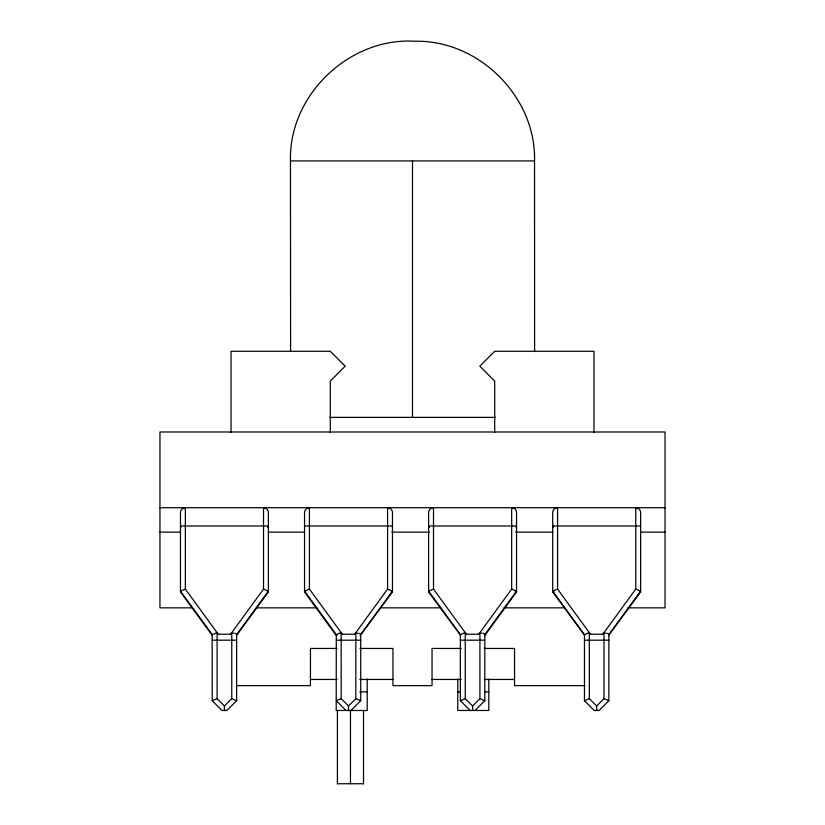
<?xml version="1.0" encoding="UTF-8"?>
<svg xmlns="http://www.w3.org/2000/svg" width="825" height="825" viewBox="0 0 825 825"><rect width="100%" height="100%" fill="white"/><g stroke="black" fill="none" stroke-linecap="round" stroke-linejoin="round"><path stroke-width="1.24" d="M232.629 633.033L231.763 633.146L231.763 698.682L224.431 706.014L224.431 710.48L224.431 709.871M356.709 633.033L355.833 633.146L355.833 698.682L348.511 706.014L348.511 710.48L348.511 709.871M472.581 709.871L472.581 710.48L472.581 706.014L479.913 698.682L479.913 633.146L480.779 633.033M596.661 709.871L596.661 710.48L596.661 706.014L603.982 698.682L603.982 633.146L604.859 633.033M290.606 351.656L290.462 160.927C288.657 95.112 349.377 37.197 414.934 41.25C478.83 39.775 536.198 96.968 534.538 160.927L534.6 351.656M180.469 525.968L268.393 525.968M304.549 525.968L392.473 525.968M428.618 525.968L516.543 525.968M552.698 525.968L640.623 525.968M236.435 635.559L268.393 591.958L268.393 512.593A4.888 4.888 0 0 0 263.515 507.705L263.515 589.102L230.608 634.229L218.254 634.229L216.233 633.033M340.312 633.033L342.334 634.229L354.678 634.229L387.585 589.102L387.585 507.705A4.888 4.888 0 0 1 392.473 512.593L392.473 591.958L391.359 591.865M484.739 635.549L516.543 591.958L516.543 512.593A4.888 4.888 0 0 0 511.665 507.705L511.665 589.102L478.758 634.229L466.414 634.229L464.351 633.043M588.431 633.043L590.483 634.229L602.838 634.229L635.735 589.102L635.735 507.705A4.888 4.888 0 0 1 640.623 512.593L640.623 591.958L639.788 591.927M212.149 634.538A4.898 0.691 -15.5 0 0 212.169 634.611L212.221 700.703L221.987 710.48L226.865 710.48L236.641 700.703L236.641 634.652L268.393 591.113L263.515 589.102M392.473 591.958L360.143 635.518M475.025 710.48L484.801 700.703L484.801 634.652L516.543 591.113L511.665 589.102M640.623 591.958L608.499 635.549M350.955 710.48L360.721 700.703L360.721 634.652L392.473 591.113L387.585 589.102M635.735 589.102L640.623 591.113L608.871 634.652L608.871 700.703L599.105 710.48L594.227 710.48L584.451 700.703L584.451 634.652L587.988 633.146M212.262 634.59L215.768 633.146M367.207 679.006L367.207 710.48L336.198 710.48L336.301 634.652L339.838 633.146M460.412 634.59L463.918 633.146M230.608 634.229L231.763 633.146M354.678 634.229L355.833 633.146M478.758 634.229L479.913 633.146M602.838 634.229L603.982 633.146M212.221 700.703L217.109 698.682L217.109 633.146M341.179 633.146L341.179 698.682L336.301 700.703L346.067 710.48M470.137 710.48L460.371 700.703L465.259 698.682L465.259 633.146M584.451 700.703L589.328 698.682L589.328 633.146M212.438 635.559L180.469 591.958L180.469 512.593A4.888 4.888 0 0 1 185.357 507.705L185.357 589.102L180.469 591.113L212.221 634.652M336.992 635.498L336.301 635.528L304.549 591.958L304.549 512.593A4.888 4.888 0 0 1 309.427 507.705L309.427 589.102L304.549 591.113L336.301 634.652M460.742 635.549L428.618 591.958L428.618 512.593A4.888 4.888 0 0 1 433.507 507.705L433.507 589.102L428.618 591.113L460.371 634.652L460.371 700.703M584.739 635.559L552.698 591.958L552.698 512.593A4.888 4.888 0 0 1 557.576 507.705L557.576 589.102L552.698 591.113L584.451 634.652M268.373 591.999L267.558 591.927M516.522 591.999L515.12 591.803M554.132 591.803L552.719 591.999M305.662 591.865L304.569 591.999M181.304 591.927L180.489 591.999M429.454 591.927L428.649 591.999M290.462 160.927L534.538 160.927M329.567 417.388L495.567 417.388M159.957 507.705L665.043 507.705M180.489 527.247L181.015 527.247M267.599 527.247L268.373 527.247M428.639 527.247L429.412 527.247M516.007 527.247L516.533 527.247M552.719 527.247L553.245 527.247M159.957 532.135L180.572 532.135M268.187 532.135L304.27 532.135M391.885 532.135L429.248 532.135M515.584 532.135L552.946 532.135M640.561 532.135L665.043 532.135M192.163 607.85L159.957 607.85L159.957 431.991L665.043 431.991L665.043 607.85L627.681 607.85M256.585 607.85L317.151 607.85M380.284 607.85L440.849 607.85M503.982 607.85L564.548 607.85M212.231 640.19L236.631 640.19M336.311 640.19L360.711 640.19M460.381 640.19L484.78 640.19M584.461 640.19L608.86 640.19M337.105 648.44L310.448 648.44L310.448 685.658L236.167 685.658M359.958 648.44L392.958 648.44L392.958 685.658L432.042 685.658L432.042 648.44L461.237 648.44M484.089 648.44L514.553 648.44L514.553 685.658L584.997 685.658M310.448 679.46L337.105 679.46M359.772 679.46L392.958 679.46M432.042 679.46L461.237 679.46M484.089 679.46L514.553 679.46M359.772 691.866L367.207 691.866M457.793 691.866L460.267 691.866M485.079 691.866L488.802 691.866M337.281 783.75L363.639 783.75M605.096 633.084L605.725 633.27M481.016 633.084L481.645 633.27M356.947 633.084L357.565 633.27M232.867 633.084L233.496 633.27M603.982 698.682L608.871 700.703M479.913 698.682L484.801 700.703M355.833 698.682L360.721 700.703M231.763 698.682L236.641 700.703M589.328 698.682L596.661 706.014M465.259 698.682L472.581 706.014M341.179 698.682L348.511 706.014M217.109 698.682L224.431 706.014M557.576 589.102L590.483 634.229M433.507 589.102L466.414 634.229M309.427 589.102L342.334 634.229M185.357 589.102L218.254 634.229M593.959 432.341L593.959 351.275L494.701 351.275L479.81 366.166L494.701 381.057L494.701 432.403M488.802 679.006L488.802 710.48L457.793 710.48L457.793 679.006M412.5 160.927L412.5 417.388M363.516 710.48L363.516 783.75M350.46 710.48L350.46 783.75M337.404 710.48L337.404 783.75M330.299 432.403L330.299 381.057L345.19 366.166L330.299 351.275L231.041 351.275L231.041 432.341M482.873 633.229A4.909 0.897 14.1 0 1 484.832 634.611M464.052 633.363A4.362 2.496 -5.6 0 1 464.423 633.28M234.713 633.229A4.909 0.897 14.1 0 1 236.682 634.611M215.903 633.363A4.362 2.496 -5.6 0 1 216.274 633.28M606.942 633.229A4.909 0.897 14.1 0 1 608.902 634.611M588.122 633.363A4.362 2.496 -5.6 0 1 588.503 633.28M358.793 633.229A4.909 0.897 14.1 0 1 360.752 634.611M339.972 633.363A4.362 2.496 -5.6 0 1 340.343 633.28"/></g></svg>
